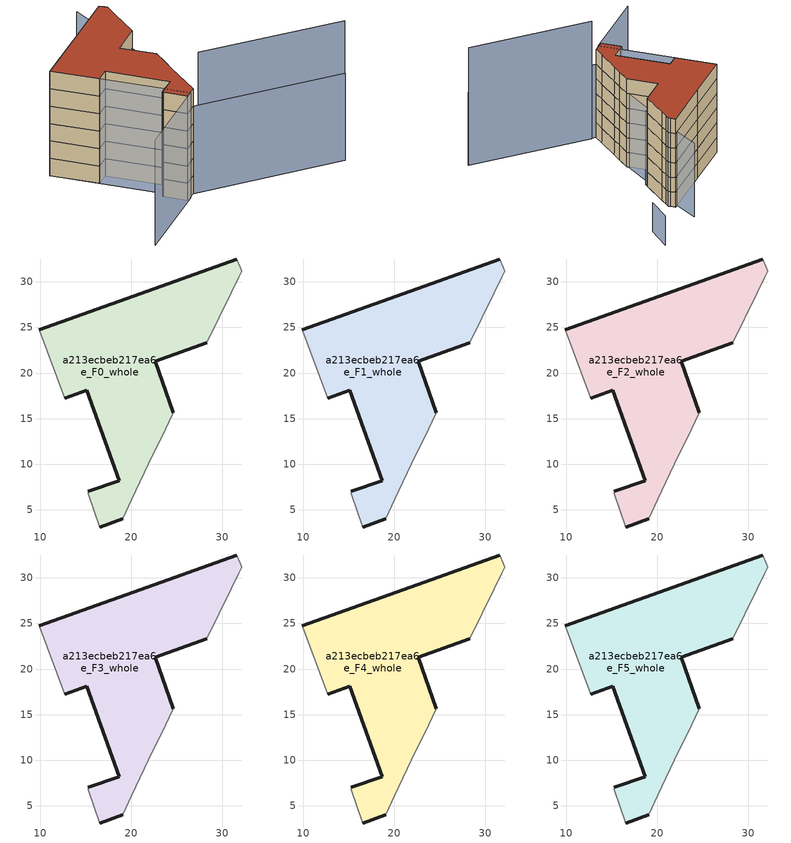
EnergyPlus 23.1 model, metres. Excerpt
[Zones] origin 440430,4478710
a213ecbeb217ea6e_F0_whole
 floor ground (EU_floor_Construction): 31.6,32.51 31.94,31.59 32.11,31.19 31.78,30.5 30.94,28.79 28.31,23.32 22.61,21.27 24.62,15.65 23.35,12.96 22.32,10.91 20.06,6.16 19.05,4.01 16.53,3.12 15.31,6.75 15.27,7.01 18.7,8.22 15.13,18.12 12.7,17.23 9.93,24.76 20.24,28.44 z0
 wall outside (EU_wall_Construction): 31.6,32.51 20.24,28.44 9.93,24.76 / 12.7,17.23 15.13,18.12 18.7,8.22 15.27,7.01 / 16.53,3.12 19.05,4.01 / 24.62,15.65 22.61,21.27 28.31,23.32 z0:3
 wall adiabatic (EU_wall_Construction): 9.93,24.76 12.7,17.23 / 15.27,7.01 15.31,6.75 16.53,3.12 / 19.05,4.01 20.06,6.16 22.32,10.91 23.35,12.96 24.62,15.65 / 28.31,23.32 30.94,28.79 31.78,30.5 32.11,31.19 31.94,31.59 31.6,32.51 z0:3
a213ecbeb217ea6e_F1_whole
 floor to a213ecbeb217ea6e_F0_whole (EU_floor_Construction): 31.6,32.51 31.94,31.59 32.11,31.19 31.78,30.5 30.94,28.79 28.31,23.32 22.61,21.27 24.62,15.65 23.35,12.96 22.32,10.91 20.06,6.16 19.05,4.01 16.53,3.12 15.31,6.75 15.27,7.01 18.7,8.22 15.13,18.12 12.7,17.23 9.93,24.76 20.24,28.44 z3
 wall outside (EU_wall_Construction): 31.6,32.51 20.24,28.44 9.93,24.76 / 12.7,17.23 15.13,18.12 18.7,8.22 15.27,7.01 / 16.53,3.12 19.05,4.01 / 24.62,15.65 22.61,21.27 28.31,23.32 z3:6
 wall adiabatic (EU_wall_Construction): 9.93,24.76 12.7,17.23 / 15.27,7.01 15.31,6.75 16.53,3.12 / 19.05,4.01 20.06,6.16 22.32,10.91 23.35,12.96 24.62,15.65 / 28.31,23.32 30.94,28.79 31.78,30.5 32.11,31.19 31.94,31.59 31.6,32.51 z3:6
a213ecbeb217ea6e_F2_whole
 floor to a213ecbeb217ea6e_F1_whole (EU_floor_Construction): 31.6,32.51 31.94,31.59 32.11,31.19 31.78,30.5 30.94,28.79 28.31,23.32 22.61,21.27 24.62,15.65 23.35,12.96 22.32,10.91 20.06,6.16 19.05,4.01 16.53,3.12 15.31,6.75 15.27,7.01 18.7,8.22 15.13,18.12 12.7,17.23 9.93,24.76 20.24,28.44 z6
 wall outside (EU_wall_Construction): 31.6,32.51 20.24,28.44 9.93,24.76 / 12.7,17.23 15.13,18.12 18.7,8.22 15.27,7.01 / 16.53,3.12 19.05,4.01 / 24.62,15.65 22.61,21.27 28.31,23.32 z6:9
 wall adiabatic (EU_wall_Construction): 9.93,24.76 12.7,17.23 / 15.27,7.01 15.31,6.75 16.53,3.12 / 19.05,4.01 20.06,6.16 22.32,10.91 23.35,12.96 24.62,15.65 / 28.31,23.32 30.94,28.79 31.78,30.5 32.11,31.19 31.94,31.59 31.6,32.51 z6:9
a213ecbeb217ea6e_F3_whole
 floor to a213ecbeb217ea6e_F2_whole (EU_floor_Construction): 31.6,32.51 31.94,31.59 32.11,31.19 31.78,30.5 30.94,28.79 28.31,23.32 22.61,21.27 24.62,15.65 23.35,12.96 22.32,10.91 20.06,6.16 19.05,4.01 16.53,3.12 15.31,6.75 15.27,7.01 18.7,8.22 15.13,18.12 12.7,17.23 9.93,24.76 20.24,28.44 z9
 wall outside (EU_wall_Construction): 31.6,32.51 20.24,28.44 9.93,24.76 / 12.7,17.23 15.13,18.12 18.7,8.22 15.27,7.01 / 16.53,3.12 19.05,4.01 / 24.62,15.65 22.61,21.27 28.31,23.32 z9:12
 wall adiabatic (EU_wall_Construction): 9.93,24.76 12.7,17.23 / 15.27,7.01 15.31,6.75 16.53,3.12 / 19.05,4.01 20.06,6.16 22.32,10.91 23.35,12.96 24.62,15.65 / 28.31,23.32 30.94,28.79 31.78,30.5 32.11,31.19 31.94,31.59 31.6,32.51 z9:12
a213ecbeb217ea6e_F4_whole
 floor to a213ecbeb217ea6e_F3_whole (EU_floor_Construction): 31.6,32.51 31.94,31.59 32.11,31.19 31.78,30.5 30.94,28.79 28.31,23.32 22.61,21.27 24.62,15.65 23.35,12.96 22.32,10.91 20.06,6.16 19.05,4.01 16.53,3.12 15.31,6.75 15.27,7.01 18.7,8.22 15.13,18.12 12.7,17.23 9.93,24.76 20.24,28.44 z12
 wall outside (EU_wall_Construction): 31.6,32.51 20.24,28.44 9.93,24.76 / 12.7,17.23 15.13,18.12 18.7,8.22 15.27,7.01 / 16.53,3.12 19.05,4.01 / 24.62,15.65 22.61,21.27 28.31,23.32 z12:15
 wall adiabatic (EU_wall_Construction): 9.93,24.76 12.7,17.23 / 15.27,7.01 15.31,6.75 16.53,3.12 / 19.05,4.01 20.06,6.16 22.32,10.91 23.35,12.96 24.62,15.65 / 28.31,23.32 30.94,28.79 31.78,30.5 32.11,31.19 31.94,31.59 31.6,32.51 z12:15
a213ecbeb217ea6e_F5_whole
 floor to a213ecbeb217ea6e_F4_whole (EU_floor_Construction): 31.6,32.51 31.94,31.59 32.11,31.19 31.78,30.5 30.94,28.79 28.31,23.32 22.61,21.27 24.62,15.65 23.35,12.96 22.32,10.91 20.06,6.16 19.05,4.01 16.53,3.12 15.31,6.75 15.27,7.01 18.7,8.22 15.13,18.12 12.7,17.23 9.93,24.76 20.24,28.44 z15
 wall outside (EU_wall_Construction): 31.6,32.51 20.24,28.44 9.93,24.76 / 12.7,17.23 15.13,18.12 18.7,8.22 15.27,7.01 / 16.53,3.12 19.05,4.01 / 24.62,15.65 22.61,21.27 28.31,23.32 z15:18
 wall adiabatic (EU_wall_Construction): 9.93,24.76 12.7,17.23 / 15.27,7.01 15.31,6.75 16.53,3.12 / 19.05,4.01 20.06,6.16 22.32,10.91 23.35,12.96 24.62,15.65 / 28.31,23.32 30.94,28.79 31.78,30.5 32.11,31.19 31.94,31.59 31.6,32.51 z15:18
 roof outside (EU_roof_Construction): 20.06,6.16 22.32,10.91 23.35,12.96 24.62,15.65 22.61,21.27 28.31,23.32 30.94,28.79 31.78,30.5 32.11,31.19 31.94,31.59 31.6,32.51 20.24,28.44 9.93,24.76 12.7,17.23 15.13,18.12 18.7,8.22 15.27,7.01 15.31,6.75 16.53,3.12 19.05,4.01 z18
shading: 19.89,3.66 42.12,-7.17 z0:24; 9.98,24.78 17.68,3.43 / 17.68,3.43 1.96,-2.24 z0:18; 42.17,-7.22 18.98,3.98 / 18.98,3.98 24.21,14.81 / 23.34,12.94 28.02,24.99 / 28.06,22.75 32.51,37.55 z0:15; 41.88,35.38 44.5,40.41 z0:6
[Building]
EU S2 Campaign: North Axis=0; Terrain=City; Solar Distribution=FullExterior
[Site:Location]
Madrid: Latitude=40.5; Longitude=-3.5; Time Zone=1; Elevation=609
[SizingPeriod:WeatherFileDays]
AnnualSizingPeriod: Begin Month=1; Begin Day of Month=1; End Month=12; End Day of Month=31; Day of Week for Start Day=Monday; Use Weather File Daylight Saving Period=No; Use Weather File Rain and Snow Indicators=No
[MATERIAL]
EU_InternalMass_Material: Roughness=MediumRough; Thickness=0.1; Conductivity=1; Density=1800; Specific Heat=900; Thermal Absorptance=0.9; Solar Absorptance=0.7; Visible Absorptance=0.7
[MATERIAL:NOMASS] Roughness=MediumRough; Thermal Absorptance=0.9; Solar Absorptance=0.7; Visible Absorptance=0.7
Name | Thermal Resistance
EU_wall_NoMass | 0.609216
EU_roof_NoMass | 0.513268
EU_floor_NoMass | 0.568163
[CONSTRUCTION]
EU_wall_Construction: EU_wall_NoMass
EU_roof_Construction: EU_roof_NoMass
EU_floor_Construction: EU_floor_NoMass
EU_InternalMass_Construction: EU_InternalMass_Material
[ZONE] Type=1; Multiplier=1; Ceiling Height=autocalculate; Floor Area=autocalculate; Part of Total Floor Area=Yes
Name | Volume
a213ecbeb217ea6e_F0_whole | 752.908
a213ecbeb217ea6e_F1_whole; a213ecbeb217ea6e_F2_whole; a213ecbeb217ea6e_F3_whole; a213ecbeb217ea6e_F4_whole; a213ecbeb217ea6e_F5_whole | 752.909
[INTERNALMASS] Construction=EU_InternalMass_Construction; Surface Area=250.97
Name | Zone or ZoneList
a213ecbeb217ea6e_F0_whole_EU_InternalMass | a213ecbeb217ea6e_F0_whole
a213ecbeb217ea6e_F1_whole_EU_InternalMass | a213ecbeb217ea6e_F1_whole
a213ecbeb217ea6e_F2_whole_EU_InternalMass | a213ecbeb217ea6e_F2_whole
a213ecbeb217ea6e_F3_whole_EU_InternalMass | a213ecbeb217ea6e_F3_whole
a213ecbeb217ea6e_F4_whole_EU_InternalMass | a213ecbeb217ea6e_F4_whole
a213ecbeb217ea6e_F5_whole_EU_InternalMass | a213ecbeb217ea6e_F5_whole
[OTHEREQUIPMENT] Fuel Type=Electricity; Design Level Calculation Method=Watts/Area; Power per Zone Floor Area=1; Fraction Latent=0; Fraction Radiant=0; Fraction Lost=0; Carbon Dioxide Generation Rate=0; EndUse Subcategory=EU_Step8_InternalGains
Name | Zone or ZoneList or Space or SpaceList | Schedule
EU_Step8_InternalGain_a213ecbeb217ea6e_F0_whole_f000 | a213ecbeb217ea6e_F0_whole | EU_Step8_GainSchedule_a213ecbeb217ea6e_F0_whole_f000
EU_Step8_InternalGain_a213ecbeb217ea6e_F1_whole_f000 | a213ecbeb217ea6e_F1_whole | EU_Step8_GainSchedule_a213ecbeb217ea6e_F1_whole_f000
EU_Step8_InternalGain_a213ecbeb217ea6e_F2_whole_f000 | a213ecbeb217ea6e_F2_whole | EU_Step8_GainSchedule_a213ecbeb217ea6e_F2_whole_f000
EU_Step8_InternalGain_a213ecbeb217ea6e_F3_whole_f000 | a213ecbeb217ea6e_F3_whole | EU_Step8_GainSchedule_a213ecbeb217ea6e_F3_whole_f000
EU_Step8_InternalGain_a213ecbeb217ea6e_F4_whole_f000 | a213ecbeb217ea6e_F4_whole | EU_Step8_GainSchedule_a213ecbeb217ea6e_F4_whole_f000
EU_Step8_InternalGain_a213ecbeb217ea6e_F5_whole_f000 | a213ecbeb217ea6e_F5_whole | EU_Step8_GainSchedule_a213ecbeb217ea6e_F5_whole_f000
[ZONEVENTILATION:DESIGNFLOWRATE] Schedule=EU_AlwaysOn; Design Flow Rate Calculation Method=AirChanges/Hour; Air Changes per Hour=0.752966; Ventilation Type=Natural; Fan Pressure Rise=0; Fan Total Efficiency=1; Constant Term Coefficient=1; Temperature Term Coefficient=0; Velocity Term Coefficient=0; Velocity Squared Term Coefficient=0; Minimum Indoor Temperature=-100; Maximum Indoor Temperature=100; Delta Temperature=-100; Minimum Outdoor Temperature=-100; Maximum Outdoor Temperature=100; Maximum Wind Speed=40
Name | Zone or ZoneList or Space or SpaceList
EU_ConstantAir_a213ecbeb217ea6e_F0_whole | a213ecbeb217ea6e_F0_whole
EU_ConstantAir_a213ecbeb217ea6e_F1_whole | a213ecbeb217ea6e_F1_whole
EU_ConstantAir_a213ecbeb217ea6e_F2_whole | a213ecbeb217ea6e_F2_whole
EU_ConstantAir_a213ecbeb217ea6e_F3_whole | a213ecbeb217ea6e_F3_whole
EU_ConstantAir_a213ecbeb217ea6e_F4_whole | a213ecbeb217ea6e_F4_whole
EU_ConstantAir_a213ecbeb217ea6e_F5_whole | a213ecbeb217ea6e_F5_whole
[HVACTEMPLATE:THERMOSTAT] Constant Heating Setpoint=20; Constant Cooling Setpoint=50
EU_HeatOnly_a213ecbeb217ea6e_F0_whole; EU_HeatOnly_a213ecbeb217ea6e_F1_whole; EU_HeatOnly_a213ecbeb217ea6e_F2_whole; EU_HeatOnly_a213ecbeb217ea6e_F3_whole; EU_HeatOnly_a213ecbeb217ea6e_F4_whole; EU_HeatOnly_a213ecbeb217ea6e_F5_whole
[HVACTEMPLATE:ZONE:IDEALLOADSAIRSYSTEM] System Availability Schedule=EU_AlwaysOn; Maximum Heating Supply Air Temperature=50; Minimum Cooling Supply Air Temperature=13; Maximum Heating Supply Air Humidity Ratio=0.0156; Minimum Cooling Supply Air Humidity Ratio=0.0077; Heating Limit=NoLimit; Cooling Limit=NoLimit; Heating Availability Schedule=EU_AlwaysOn; Cooling Availability Schedule=EU_CoolingOff; Dehumidification Control Type=ConstantSensibleHeatRatio; Cooling Sensible Heat Ratio=0.7; Dehumidification Setpoint=60; Humidification Control Type=None; Humidification Setpoint=30; Outdoor Air Method=None; Outdoor Air Flow Rate per Person=0.00944; Outdoor Air Flow Rate per Zone Floor Area=0; Outdoor Air Flow Rate per Zone=0; Demand Controlled Ventilation Type=None; Outdoor Air Economizer Type=NoEconomizer; Heat Recovery Type=None; Sensible Heat Recovery Effectiveness=0.7; Latent Heat Recovery Effectiveness=0.65
Name | Template Thermostat
a213ecbeb217ea6e_F0_whole | EU_HeatOnly_a213ecbeb217ea6e_F0_whole
a213ecbeb217ea6e_F1_whole | EU_HeatOnly_a213ecbeb217ea6e_F1_whole
a213ecbeb217ea6e_F2_whole | EU_HeatOnly_a213ecbeb217ea6e_F2_whole
a213ecbeb217ea6e_F3_whole | EU_HeatOnly_a213ecbeb217ea6e_F3_whole
a213ecbeb217ea6e_F4_whole | EU_HeatOnly_a213ecbeb217ea6e_F4_whole
a213ecbeb217ea6e_F5_whole | EU_HeatOnly_a213ecbeb217ea6e_F5_whole
[SIZING:ZONE] Zone Cooling Design Supply Air Temperature Input Method=SupplyAirTemperature; Zone Cooling Design Supply Air Temperature=13; Zone Heating Design Supply Air Temperature Input Method=SupplyAirTemperature; Zone Heating Design Supply Air Temperature=50; Zone Cooling Design Supply Air Humidity Ratio=0.008; Zone Heating Design Supply Air Humidity Ratio=0.008; Cooling Design Air Flow Method=DesignDay; Cooling Design Air Flow Rate=0; Cooling Minimum Air Flow per Zone Floor Area=0.000762; Cooling Minimum Air Flow=0; Cooling Minimum Air Flow Fraction=0.2; Heating Design Air Flow Method=DesignDay; Heating Design Air Flow Rate=0; Heating Maximum Air Flow per Zone Floor Area=0.002032; Heating Maximum Air Flow=0.141576; Heating Maximum Air Flow Fraction=0.3; Account for Dedicated Outdoor Air System=No; Dedicated Outdoor Air System Control Strategy=NeutralSupplyAir; Dedicated Outdoor Air Low Setpoint Temperature for Design=autosize; Dedicated Outdoor Air High Setpoint Temperature for Design=autosize; Zone Load Sizing Method=Sensible Load Only No Latent Load; Zone Latent Cooling Design Supply Air Humidity Ratio Input Method=HumidityRatioDifference; Zone Cooling Design Supply Air Humidity Ratio Difference=0.005; Zone Latent Heating Design Supply Air Humidity Ratio Input Method=HumidityRatioDifference; Zone Humidification Design Supply Air Humidity Ratio Difference=0.005
a213ecbeb217ea6e_F0_whole; a213ecbeb217ea6e_F1_whole; a213ecbeb217ea6e_F2_whole; a213ecbeb217ea6e_F3_whole; a213ecbeb217ea6e_F4_whole; a213ecbeb217ea6e_F5_whole
[SCHEDULE:CONSTANT]
Name | Hourly Value
EU_AlwaysOn | 1
EU_CoolingOff | 0
[SCHEDULE:FILE] Column Number=1; Rows to Skip at Top=0; Number of Hours of Data=8760; Column Separator=Comma; Interpolate to Timestep=No; Minutes per Item=60; Adjust Schedule for Daylight Savings=Yes
Name | File
EU_Step8_GainSchedule_a213ecbeb217ea6e_F0_whole_f000 | ../../schedules/a213ecbeb217ea6e/a213ecbeb217ea6e_F0_whole_f000_gain.csv
EU_Step8_GainSchedule_a213ecbeb217ea6e_F1_whole_f000 | ../../schedules/a213ecbeb217ea6e/a213ecbeb217ea6e_F1_whole_f000_gain.csv
EU_Step8_GainSchedule_a213ecbeb217ea6e_F2_whole_f000 | ../../schedules/a213ecbeb217ea6e/a213ecbeb217ea6e_F2_whole_f000_gain.csv
EU_Step8_GainSchedule_a213ecbeb217ea6e_F3_whole_f000 | ../../schedules/a213ecbeb217ea6e/a213ecbeb217ea6e_F3_whole_f000_gain.csv
EU_Step8_GainSchedule_a213ecbeb217ea6e_F4_whole_f000 | ../../schedules/a213ecbeb217ea6e/a213ecbeb217ea6e_F4_whole_f000_gain.csv
EU_Step8_GainSchedule_a213ecbeb217ea6e_F5_whole_f000 | ../../schedules/a213ecbeb217ea6e/a213ecbeb217ea6e_F5_whole_f000_gain.csv
